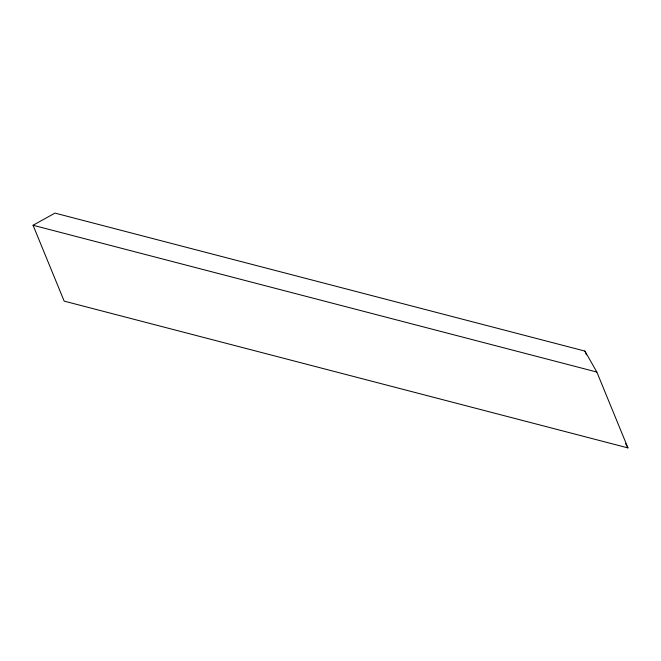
<?xml version="1.0" encoding="UTF-8"?>
<svg xmlns="http://www.w3.org/2000/svg" width="661" height="661" viewBox="0 0 661 661"><rect width="100%" height="100%" fill="white"/><g stroke="black" fill="none" stroke-linecap="round" stroke-linejoin="round"><path stroke-width="0.99" d="M33.05 225.261L54.97 213.098L584.935 351.082L596.842 372.052L627.95 447.902L64.158 301.119L33.05 225.261L596.842 372.052M625.471 443.531L627.95 447.902M584.935 351.082L586.489 354.874"/></g></svg>
